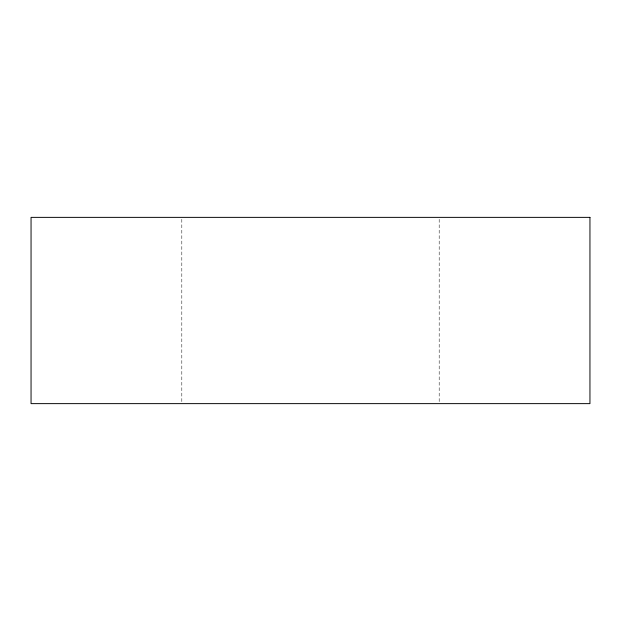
<?xml version="1.0" encoding="UTF-8"?>
<svg xmlns="http://www.w3.org/2000/svg" width="621" height="621" viewBox="0 0 621 621"><rect width="100%" height="100%" fill="white"/><g stroke="black" fill="none" stroke-linecap="round" stroke-linejoin="round"><path stroke-width="0.47" stroke-dasharray="3.1 2.33" d="M439.187 219.306L439.187 401.694M181.813 219.306L181.813 401.694"/><path stroke-width="0.93" d="M589.95 217.366L31.05 217.366L31.05 403.634L589.95 403.634L589.95 217.366"/></g></svg>
